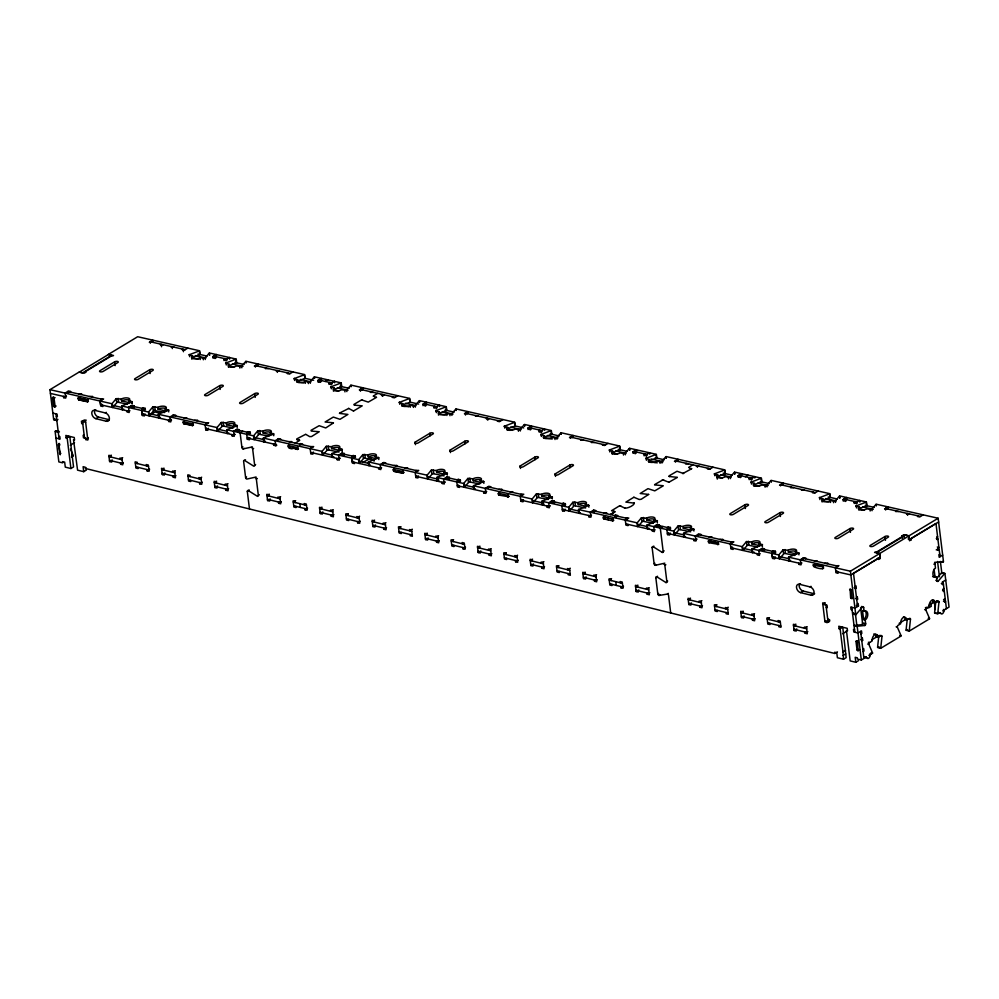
<?xml version="1.0" encoding="UTF-8"?>
<svg xmlns="http://www.w3.org/2000/svg" width="999" height="999" viewBox="0 0 999 999"><rect width="100%" height="100%" fill="white"/><g stroke="black" fill="none" stroke-linecap="round" stroke-linejoin="round"><path stroke-width="1.5" d="M850.636 597.939L850.099 588.873L851.185 589.922L852.172 598.751L850.698 598.214L853.196 597.739M339.423 413.386L347.902 414.435L339.985 419.318L333.316 417.07L325.1 422.003L333.304 422.777M353.921 410.764L362.225 405.844L354.433 405.144M662.986 485.989L654.782 490.859L647.976 488.648L640.197 493.494L648.663 494.418M654.557 484.89L662.899 485.689M677.347 477.347L669.08 476.473M691.67 468.618L689.298 468.131M878.833 635.601L877.597 647.115L880.756 647.901L881.992 636.375A1.374 0.849 -76.1 0 0 880.956 635.664L879.782 635.364M907.254 619.118L906.093 629.919L909.252 630.694L910.489 619.168A1.374 0.849 -76.1 0 0 909.465 618.456L906.83 620.042L905.244 619.655A4.833 2.985 -76.1 0 0 903.458 616.858M935.751 601.91L934.589 612.712L937.749 613.498L938.985 601.972A1.374 0.849 -76.1 0 0 937.961 601.248L936.575 600.911M376.411 397.402L368.256 402.11L361.588 399.862L353.933 404.433L354.445 405.144M376.511 397.302L374.175 396.665M683.628 473.526L677.01 471.253L669.08 475.861L669.38 476.573M305.844 434.39L309.678 436.625L311.551 436.551L319.243 431.73L311.313 431.068L311.039 430.319L319.156 425.699L325.736 427.947L333.491 422.902M624.75 508.066C627.772 508.753 635.626 504.57 633.978 502.847M691.583 468.793L682.667 473.613M943.568 599.487L945.266 599.3L944.392 599.825L944.704 602.322L945.578 601.785L943.468 601.273M121.304 399.063L121.553 400.936L128.908 402.597L128.646 400.724A4.833 1.936 -7.8 0 0 128.047 398.039A4.833 1.936 -7.8 0 0 121.304 399.063L116.221 398.638L112.113 403.571L112.637 407.317L117.383 402.135L127.198 404.033M157.867 407.355L158.129 409.228L165.472 410.901L165.222 409.016A4.833 1.936 -7.8 0 0 164.61 406.331A4.833 1.936 -7.8 0 0 157.867 407.355L152.785 406.93L148.689 411.863L149.201 415.609L154.096 410.402L164.61 412.525M192.345 357.355L199.862 354.67L199.35 350.911L189.023 354.832L192.657 355.981A4.833 1.936 -7.8 0 0 193.257 358.678A4.833 1.936 -7.8 0 0 200 357.654L204.995 358.129L209.178 353.147L209.478 355.257M229.545 365.434L236.426 362.962L235.914 359.203L225.587 363.124L229.221 364.285A4.833 1.936 -7.8 0 0 229.82 366.97A4.833 1.936 -7.8 0 0 236.576 365.946L241.258 366.546L245.754 361.438L245.941 362.849M226.336 422.877L226.598 424.762L233.953 426.423L233.691 424.55A4.833 1.936 -7.8 0 0 233.092 421.865A4.833 1.936 -7.8 0 0 226.336 422.877L221.266 422.452L217.158 427.385L217.67 431.143L222.565 425.924L233.092 428.047M262.912 431.168L263.162 433.054L270.517 434.715L270.254 432.842A4.833 1.936 -7.8 0 0 269.655 430.157A4.833 1.936 -7.8 0 0 262.912 431.168L257.829 430.744L253.734 435.676L254.245 439.435L258.991 434.253L268.806 436.151M297.39 381.181L304.907 378.484L304.383 374.737L294.056 378.658L297.69 379.807A4.833 1.936 -7.8 0 0 298.301 382.492A4.833 1.936 -7.8 0 0 305.045 381.481L309.727 382.08L314.223 376.96L314.423 378.371M333.953 389.473L341.471 386.775L340.959 383.029L330.632 386.95L334.265 388.099A4.833 1.936 -7.8 0 0 334.865 390.784A4.833 1.936 -7.8 0 0 341.608 389.772L346.291 390.372L350.799 385.264L350.986 386.663M331.381 446.703L331.643 448.576L338.998 450.249L338.736 448.364A4.833 1.936 -7.8 0 0 338.124 445.679A4.833 1.936 -7.8 0 0 331.381 446.703L326.311 446.278L322.202 451.211L322.714 454.97L327.61 449.75L338.986 452.06M367.957 454.995L368.206 456.868L375.562 458.541L375.299 456.668A4.833 1.936 -7.8 0 0 374.7 453.971A4.833 1.936 -7.8 0 0 367.957 454.995L362.874 454.57L358.766 459.503L359.29 463.261L364.036 458.079L373.851 459.965M401.81 405.232L409.94 402.31L409.428 398.551L399.101 402.472L402.734 403.633A4.833 1.936 -7.8 0 0 403.346 406.318A4.833 1.936 -7.8 0 0 410.089 405.294L414.772 405.894L419.268 400.786L419.468 402.197M438.998 413.299L446.516 410.601L446.004 406.855L435.676 410.764L439.31 411.925A4.833 1.936 -7.8 0 0 439.91 414.61A4.833 1.936 -7.8 0 0 446.653 413.586L451.336 414.185L455.831 409.078L456.031 410.489M436.426 470.529L436.688 472.402L444.031 474.063L443.781 472.19A4.833 1.936 -7.8 0 0 443.169 469.505A4.833 1.936 -7.8 0 0 436.426 470.529L431.343 470.104L427.247 475.037L427.759 478.783L432.654 473.576L444.031 475.886M472.989 478.821L473.251 480.694L480.606 482.355L480.344 480.482A4.833 1.936 -7.8 0 0 479.745 477.797A4.833 1.936 -7.8 0 0 472.989 478.821L467.919 478.396L463.811 483.329L464.323 487.075L469.218 481.868L479.745 483.978M506.843 429.046L514.985 426.136L514.473 422.377L504.145 426.298L507.779 427.447A4.833 1.936 -7.8 0 0 508.379 430.132A4.833 1.936 -7.8 0 0 515.134 429.12L519.817 429.72L524.313 424.612L524.5 426.011M544.043 437.112L551.56 434.428L551.036 430.669L540.709 434.59L544.343 435.739A4.833 1.936 -7.8 0 0 544.954 438.436A4.833 1.936 -7.8 0 0 551.698 437.412L556.256 438.049L560.876 432.904L561.076 434.303M541.458 494.343L541.708 496.216L549.063 497.889L548.801 496.003A4.833 1.936 -7.8 0 0 548.201 493.319A4.833 1.936 -7.8 0 0 541.458 494.343L536.376 493.918L532.267 498.851L532.792 502.597L537.674 497.39L548.201 499.512M578.021 502.634L578.284 504.507L585.626 506.181L585.377 504.295A4.833 1.936 -7.8 0 0 584.765 501.61A4.833 1.936 -7.8 0 0 578.021 502.634L572.939 502.21L568.843 507.142L569.355 510.901L574.25 505.681L585.626 507.992M613.124 452.422L620.017 449.95L619.505 446.191L609.178 450.112L612.812 451.273A4.833 1.936 -7.8 0 0 613.411 453.958A4.833 1.936 -7.8 0 0 620.154 452.934L624.712 453.571L629.333 448.426L629.557 450.074M649.063 460.939L656.58 458.241L656.068 454.483L645.741 458.404L649.375 459.565A4.833 1.936 -7.8 0 0 649.974 462.25A4.833 1.936 -7.8 0 0 656.73 461.226L661.413 461.825L665.908 456.718L666.096 458.129M646.515 518.169L646.765 520.042L654.12 521.703L653.858 519.83A4.833 1.936 -7.8 0 0 653.259 517.145A4.833 1.936 -7.8 0 0 646.515 518.169L641.433 517.744L637.325 522.677L637.849 526.423L642.732 521.216L653.259 523.326M683.079 526.461L683.341 528.334L690.684 530.007L690.434 528.121A4.833 1.936 -7.8 0 0 689.822 525.437A4.833 1.936 -7.8 0 0 683.079 526.461L677.996 526.036L673.9 530.968L674.412 534.715L679.308 529.507L690.684 531.818M717.557 476.461L725.074 473.776L724.562 470.017L714.235 473.938L717.869 475.087A4.833 1.936 -7.8 0 0 718.468 477.784A4.833 1.936 -7.8 0 0 725.212 476.76L730.207 477.235L734.39 472.252L734.652 474.125M753.496 484.977L761.638 482.067L761.126 478.309L750.798 482.23L754.432 483.391A4.833 1.936 -7.8 0 0 755.032 486.076A4.833 1.936 -7.8 0 0 761.787 485.052L766.47 485.651L770.966 480.544L771.153 481.955M751.548 541.982L751.81 543.868L759.165 545.529L758.903 543.656A4.833 1.936 -7.8 0 0 758.303 540.971A4.833 1.936 -7.8 0 0 751.548 541.982L746.478 541.558L742.369 546.49L742.881 550.249L747.639 545.067L757.454 546.965M788.124 550.274L788.373 552.16L795.728 553.821L795.466 551.947A4.833 1.936 -7.8 0 0 794.867 549.263A4.833 1.936 -7.8 0 0 788.124 550.274L783.041 549.85L778.945 554.782L779.457 558.541L784.34 553.334L794.867 555.444M822.602 500.287L830.119 497.589L829.595 493.843L819.267 497.764L822.901 498.913A4.833 1.936 -7.8 0 0 823.513 501.598A4.833 1.936 -7.8 0 0 830.256 500.586L835.251 501.048L839.435 496.066L839.697 497.952M858.541 508.803L866.682 505.881L866.17 502.135L855.843 506.056L859.477 507.205A4.833 1.936 -7.8 0 0 860.077 509.89A4.833 1.936 -7.8 0 0 866.82 508.878L871.503 509.478L876.011 504.37L876.198 505.769M54.758 418.593L53.921 419.568L57.08 420.342L57.917 419.368M853.683 612.799L852.846 613.761L856.006 614.547L862.636 606.768A1.374 0.849 -76.1 0 1 863.66 607.492L864.123 611.226A4.833 2.985 -76.1 0 1 867.731 613.736A4.833 2.985 -76.1 0 1 865.196 619.954L865.658 623.701A1.374 0.849 -76.1 0 1 864.934 625.474L857.442 626.223L854.282 625.449L861.775 624.687L864.934 625.474M936.538 578.621L941.508 572.789L944.667 573.563L938.036 581.343L936.662 581.006M677.197 477.51L668.905 482.242M654.82 484.49L662.861 479.87L668.831 482.255M373.539 395.879L377.734 393.344M688.711 467.32L692.856 464.81M339.697 413.024L348.763 408.416M123.726 409.103L122.465 409.553L121.953 405.794L132.28 401.885L128.646 400.724M333.803 456.743L332.555 457.192L332.043 453.446L342.37 449.525L338.736 448.364M543.881 504.383L542.619 504.832L542.107 501.086L552.435 497.165L548.801 496.003M753.97 552.035L752.722 552.484L752.21 548.726L762.537 544.805L758.903 543.656M299.413 440.621L295.267 443.119M56.843 420.542L53.684 419.767L49.95 389.672L79.196 372.028L84.278 373.176L86.026 372.115L84.977 371.878L110.714 356.343L113.511 355.532L108.441 354.37L137.675 336.725L199.638 350.774L200.15 354.52M53.846 397.103L52.522 397.889L53.584 406.393L55.045 407.117L53.546 406.206M55.095 397.689L52.522 397.852L53.047 397.14L54.008 397.914L55.132 406.593L56.119 406.006M114.635 361.85L100.025 370.679A2.073 0.837 -7.8 0 0 100.275 371.828A2.073 0.837 -7.8 0 0 103.172 371.391L117.795 362.562A2.073 0.837 -7.8 0 0 117.532 361.413A2.073 0.837 -7.8 0 0 114.635 361.85L115.16 365.609M69.83 391.995L70.704 391.471L68.606 390.996L65.047 393.107L65.734 398.114L63.636 397.627L63.461 396.378M152.298 342.22L149.313 342.27L152.822 340.159L152.947 341.371M63.636 397.627L66.259 396.041M66.483 396.341L65.609 396.865L50.45 393.431M78.759 394.031L81.731 393.968L80.857 394.505M163.324 344.717L160.34 344.78L161.226 344.243L161.563 346.753M78.434 397.952L87.338 399.987L88.049 401.548L78.546 399.787L77.835 398.226L79.421 397.365M78.684 399.825L79.683 399.238M89.61 396.491L92.582 396.428L91.708 396.965M174.176 347.177L171.204 347.24L172.078 346.703L172.328 348.589M87.263 399.962L87.487 401.823L78.734 399.837L78.484 397.964L87.238 399.95L88.337 399.25M87.437 401.823L88.424 401.223M100.637 398.988L103.609 398.938L100.062 401.036L100.737 406.044L102.847 406.518L102.672 405.269M149.65 369.792L135.027 378.621A2.073 0.837 -7.8 0 0 135.29 379.77A2.073 0.837 -7.8 0 0 138.174 379.333L152.797 370.504A2.073 0.837 -7.8 0 0 152.535 369.355A2.073 0.837 -7.8 0 0 149.65 369.792L150.162 373.539M187.837 348.089L184.328 350.212L182.23 349.737L183.104 349.213L183.441 351.71M100.1 401.049L100.624 404.807L101.711 404.145M109.316 419.73A4.595 3.072 58.9 0 1 109.003 419.667L106.369 421.266L95.842 418.656A4.595 3.072 58.9 0 1 91.821 413.636A4.595 3.072 58.9 0 1 94.818 410.352L95.804 409.752M84.815 419.992L82.48 421.403L84.515 438.024M86.164 420.079L83.529 421.665L83.379 420.417L85.477 420.941L87.825 440.059L85.727 439.535L85.564 438.286M95.842 418.656L98.476 417.07L109.003 419.667M94.818 410.352L105.345 412.949L106.344 412.35M86.039 467.594L86.351 470.092L83.716 471.678L77.572 470.154L73.514 439.747L74.563 439.997L74.251 437.512L65.834 435.427L66.134 437.924L68.769 436.338M66.134 437.924L69.818 436.588L73.551 466.933L70.917 468.519L65.285 467.132L64.673 462.137L62.562 461.625L62.712 462.862L58.854 461.913L55.107 431.343L58.267 432.117M59.416 443.943L58.267 444.642C63.412 471.316 56.768 435.689 59.853 445.03M126.923 410.764L127.098 412.025L129.196 412.5L128.509 407.492L131.144 405.906L144.268 408.878L144.443 410.139M213.861 358.004L213.611 356.131L216.234 354.533L216.458 355.956M128.546 407.505L132.055 405.382L134.153 405.856L134.341 407.267M212.949 358.067L212.762 356.668L216.271 354.545M134.153 405.856L133.279 406.393L133.504 408.029M212.762 356.668L215.747 356.606L215.934 358.017M70.255 445.229L74.525 442.644M129.932 410.726L129.058 411.251L100.624 404.807M85.727 439.535L88.349 437.949M87.45 438.936L88.337 438.399M145.367 409.765L145.18 408.366L143.082 407.879L142.208 408.416L142.432 410.052M223.988 360.577L223.788 359.165L224.663 358.629L224.862 360.04M145.18 408.366L141.633 410.477L142.32 415.472L144.418 415.946L144.256 414.697M223.788 359.165L225.886 359.64L229.395 357.517M71.466 456.993L73.314 455.881L72.128 455.581M141.671 410.477L142.183 414.235L143.057 413.698M142.32 415.472L144.955 413.886M149.925 415.072L155.045 411.975L159.253 413.024L161.014 411.963L159.952 411.7M219.68 385.676L205.057 394.493A2.073 0.837 -7.8 0 0 205.319 395.654A2.073 0.837 -7.8 0 0 208.217 395.217L222.839 386.388A2.073 0.837 -7.8 0 0 222.577 385.239A2.073 0.837 -7.8 0 0 219.68 385.676L220.192 389.423M168.506 420.204L168.669 421.453L170.779 421.928L170.092 416.92L173.651 414.822L175.749 415.297L174.875 415.821M257.342 366.046L254.358 366.096L257.867 363.973L257.992 365.184M111.339 455.157L109.003 456.568L122.165 459.815M168.669 421.453L171.304 419.867M142.183 414.235L170.654 420.691L171.528 420.154M111.114 457.08L110.951 455.831L108.854 455.319L109.615 461.55L112.25 459.965M183.804 417.844L186.776 417.794L185.901 418.319M266.258 368.069L265.384 368.594L268.369 368.544M122.69 457.704L120.067 459.29L119.905 458.042L122.015 458.566L122.777 464.797L120.679 464.285L120.517 463.037M184.465 421.178L182.842 422.127L183.591 423.601L193.132 425.212L192.37 423.813L183.529 421.79L183.779 423.663L192.532 425.649L193.469 425.05M183.729 423.651L184.715 423.052M120.679 464.285L123.302 462.687M194.655 420.304L197.627 420.254L196.753 420.779M279.221 371.004L276.236 371.054L277.123 370.529L277.372 372.402M192.233 423.763L193.381 423.064M205.682 422.814L208.654 422.752L205.095 424.862L205.782 429.87L207.879 430.344L207.717 429.095M288.149 373.027L287.262 373.564L289.373 374.038L292.882 371.915M254.695 393.606L240.072 402.435A2.073 0.837 -7.8 0 0 240.334 403.584A2.073 0.837 -7.8 0 0 243.219 403.146L257.842 394.33A2.073 0.837 -7.8 0 0 257.58 393.169A2.073 0.837 -7.8 0 0 254.695 393.606L255.207 397.365M206.543 428.096L205.657 428.621L234.103 435.077L234.977 434.54M205.782 429.87L208.416 428.271M146.853 469.53L147.003 470.779L149.638 469.193M163.998 468.144L161.663 469.567L174.825 472.814M239.385 431.093L239.198 429.682L237.088 429.208L233.554 431.318L234.241 436.313L232.13 435.839L231.968 434.59M318.032 382.13L317.807 380.482L321.316 378.359L321.541 380.232M163.761 470.079L163.611 468.831L161.501 468.319L162.275 474.55L164.897 472.964M239.198 429.682L238.311 430.207L238.574 432.092M317.807 380.482L320.779 380.432L320.979 381.843M232.13 435.839L234.765 434.253M175.349 470.704L172.715 472.29L172.565 471.041L174.675 471.565L175.437 477.797L173.327 477.272L173.177 476.036M242.745 431.218L240.11 432.804L241.92 447.465A1.374 0.924 58.9 0 0 243.032 448.926L252.435 446.89M325.212 381.431L327.847 379.845M250.412 433.591L250.225 432.18L248.127 431.705L247.24 432.23L247.502 434.115M329.021 384.39L328.833 382.979L329.707 382.455L329.932 384.091M173.327 477.272L175.961 475.686M250.225 432.18L246.678 434.29L247.365 439.298L249.463 439.772L249.3 438.524M328.833 382.979L330.931 383.466L334.44 381.343M248.326 437.387L247.228 438.049L275.637 444.493M247.365 439.298L250 437.712M241.92 447.452L242.907 446.853M243.119 448.963L244.106 448.364M201.673 477.197L199.038 478.796L198.888 477.547L200.999 478.059L201.761 484.303L199.65 483.778L199.5 482.529M256.131 477.023L246.815 479.083A1.374 0.924 58.9 0 1 245.617 477.584L243.619 461.376A1.374 0.924 58.9 0 1 244.53 460.389L253.746 466.183A1.374 0.924 58.9 0 0 254.645 465.197L252.66 449.001L253.646 448.401M199.65 483.778L202.285 482.192M244.53 460.389L245.517 459.79M279.857 439.635L280.731 439.098L278.634 438.623L275.125 440.746L275.824 445.754L273.714 445.279L273.551 444.018M362.325 389.847L359.34 389.91L362.862 387.787L363.037 389.011M273.714 445.279L275.687 444.08M216.658 481.143L214.31 482.567L227.472 485.814M275.824 445.754L276.81 445.154M288.786 441.658L291.758 441.595L290.884 442.132M371.253 391.87L370.379 392.407L373.351 392.357M216.421 483.079L216.271 481.83L214.161 481.318L214.922 487.549L217.557 485.964M254.645 465.197L255.632 464.61M289.51 445.005C285.352 445.666 290.484 450.099 293.157 448.464L292.882 446.59M228.009 483.703L225.374 485.289L225.225 484.04L227.322 484.565L228.084 490.796L225.986 490.272L225.836 489.035M288.773 447.477L298.164 449.113L297.34 447.602L288.449 445.579L288.773 447.477L289.76 446.878M245.617 477.584L246.603 476.985M225.986 490.272L228.621 488.686M301.748 444.592L302.622 444.068L300.524 443.593L299.65 444.118L299.837 445.529M384.215 394.817L381.231 394.867L382.118 394.343L382.355 396.103M298.264 446.99L297.277 447.589L297.527 449.463L295.342 448.963M382.53 396.116L383.354 395.616M297.527 449.463L298.514 448.863M249.463 508.966L247.327 491.483A1.374 0.924 58.9 0 1 248.127 490.497L257.442 496.316A1.374 0.924 58.9 0 0 258.341 495.329L256.356 479.12L257.342 478.521M310.677 446.615L313.649 446.565L310.14 448.688L310.826 453.683L312.924 454.158L312.762 452.909M393.144 396.84L392.257 397.365L394.368 397.839L397.877 395.729M248.227 490.509L249.213 489.922M247.327 491.483L248.314 490.896M310.826 453.683L313.461 452.097M258.341 495.329L259.328 494.73M269.305 494.143L266.97 495.554L280.132 498.813M344.468 455.144L344.243 453.496L342.133 453.022L338.599 455.132L339.285 460.139L337.175 459.665L337.013 458.416M423.039 405.706L422.852 404.308L426.361 402.185L426.548 403.596M344.243 453.496L343.356 454.033L343.644 456.143M422.852 404.308L425.824 404.258L426.024 405.656M269.081 496.078L268.918 494.83L266.82 494.318L267.582 500.549L270.217 498.963M337.175 459.665L339.81 458.079M340.022 458.366L339.136 458.903L310.652 452.435M280.657 496.703L278.022 498.289L277.872 497.04L279.982 497.564L280.744 503.796L278.634 503.271L278.484 502.035M355.457 457.405L355.269 456.006L353.159 455.532L352.285 456.056L352.547 457.929M434.066 408.216L433.878 406.805L434.752 406.281L434.94 407.679M354.333 462.337L354.508 463.598L352.41 463.111L351.723 458.116L355.269 456.006M433.878 406.805L435.976 407.28L439.485 405.169M278.634 503.271L281.268 501.685M351.76 458.116L352.272 461.875L353.147 461.351M295.642 500.649L293.294 502.06L306.456 505.307M362.487 462.512L370.13 458.641M415.147 442.145L429.77 433.316A2.073 0.837 -7.8 0 1 432.654 432.879A2.073 0.837 -7.8 0 1 432.917 434.028L418.294 442.857A2.073 0.837 -7.8 0 1 415.409 443.294A2.073 0.837 -7.8 0 1 415.147 442.145L415.484 444.642M304.807 508.528L304.97 509.777L307.605 508.191M384.952 463.461L385.839 462.937L383.728 462.462L380.182 464.56L380.856 469.567L378.758 469.093L378.584 467.844M467.42 413.686L464.448 413.736L467.957 411.625L468.069 412.824M381.618 467.807L380.744 468.331L352.272 461.875M321.965 507.142L319.63 508.553L332.792 511.813M393.881 465.484L396.865 465.434L395.979 465.971M476.348 415.709L475.474 416.233L478.446 416.183M321.728 509.078L321.578 507.829L319.468 507.317L320.242 513.548L322.864 511.95M394.555 468.818L392.932 469.767L393.743 471.278L403.221 472.852L402.46 471.453L393.606 469.43L393.868 471.303L402.622 473.289L404.158 472.365M393.818 471.291L394.805 470.704M333.316 509.702L330.681 511.288L330.532 510.039L332.63 510.564L333.404 516.795L331.293 516.271L331.144 515.022M404.732 467.957L407.717 467.894L406.843 468.431M489.298 418.643L486.326 418.706L487.2 418.169L487.562 420.092L488.399 419.443M402.31 471.403L403.296 470.816M331.293 516.271L333.928 514.685M415.759 470.454L418.743 470.404L415.184 472.502L415.871 477.51L417.969 477.984L417.794 476.735M498.226 420.666L497.352 421.203L499.45 421.678L502.959 419.555M450.149 450.087L464.772 441.258A2.073 0.837 -7.8 0 1 467.669 440.821A2.073 0.837 -7.8 0 1 467.932 441.97L453.309 450.799A2.073 0.837 -7.8 0 1 450.412 451.236A2.073 0.837 -7.8 0 1 450.149 450.087L450.499 452.584M348.289 513.648L345.954 515.059L359.116 518.306M416.62 475.736L415.746 476.273L444.18 482.717L445.067 482.192M415.871 477.51L418.506 475.924M359.64 516.196L357.005 517.782L356.855 516.545L358.966 517.057L359.727 523.289L357.617 522.777L357.467 521.528M357.617 522.777L360.252 521.191M374.613 520.142L372.277 521.553L385.439 524.812M449.5 478.971L449.275 477.322L447.177 476.848L443.631 478.958L444.318 483.966L442.22 483.479L442.045 482.23M528.084 429.533L527.884 428.121L531.393 426.011L531.593 427.41M449.275 477.322L448.401 477.847L448.601 479.258M527.884 428.121L530.869 428.072L531.056 429.483M442.22 483.479L444.855 481.893M374.388 522.077L374.238 520.829L372.127 520.304L372.889 526.548L375.524 524.95M385.964 522.702L383.341 524.288L383.179 523.039L385.289 523.563L386.051 529.795L383.953 529.27L383.791 528.021M460.502 481.231L460.302 479.82L458.204 479.345L457.33 479.882L457.517 481.281M539.11 432.03L538.923 430.631L539.797 430.094L540.047 431.98M460.302 479.82L456.768 481.93L457.455 486.938L459.552 487.412L459.378 486.163M538.923 430.631L541.021 431.106L544.53 428.983L544.717 430.394M383.953 529.27L386.576 527.684M458.404 485.039L457.317 485.701L485.776 492.157L486.663 491.62M400.949 526.648L398.601 528.059L411.775 531.306M412.3 529.195L409.665 530.781L409.515 529.545L411.613 530.057L412.387 536.288L410.277 535.776L410.127 534.527M520.192 465.959L534.815 457.142A2.073 0.837 -7.8 0 1 537.699 456.705A2.073 0.837 -7.8 0 1 537.962 457.854L523.339 466.683A2.073 0.837 -7.8 0 1 520.454 467.12A2.073 0.837 -7.8 0 1 520.192 465.959L520.529 468.469M489.997 487.287L490.871 486.75L488.773 486.276L485.214 488.386L485.901 493.394L483.803 492.919L483.628 491.658M572.464 437.512L569.492 437.562L573.001 435.439L573.114 436.65M483.803 492.919L486.438 491.321M498.926 489.31L501.91 489.26L501.023 489.785M581.393 439.535L580.519 440.059L583.491 440.01M427.272 533.141L424.937 534.552L438.099 537.799M499.587 492.644L498.002 493.518L498.713 495.067L508.266 496.678L507.504 495.279L498.651 493.256L498.913 495.129L499.85 494.517M427.035 535.077L426.885 533.828L424.787 533.304L425.549 539.547L428.184 537.949M509.777 491.77L512.762 491.72L511.875 492.245M592.245 441.995L591.371 442.52L594.343 442.47M438.623 535.701L435.989 537.287L435.839 536.038L437.949 536.563L438.711 542.794L436.6 542.27L436.451 541.021M507.355 495.229L508.341 494.63M507.504 495.279L507.667 497.115L508.928 496.316M507.667 497.115L508.978 496.316M436.6 542.27L439.235 540.684M520.804 494.268L523.788 494.218L520.229 496.328L520.916 501.323L523.014 501.81L522.839 500.549M603.271 444.493L602.397 445.017L604.495 445.504L608.004 443.381M555.194 473.901L569.817 465.072A2.073 0.837 -7.8 0 1 572.714 464.635A2.073 0.837 -7.8 0 1 572.964 465.796L558.354 474.612A2.073 0.837 -7.8 0 1 555.456 475.049A2.073 0.837 -7.8 0 1 555.194 473.901L555.544 476.398M453.596 539.647L451.261 541.058L464.423 544.305M521.665 499.562L520.791 500.087L549.213 506.53L550.087 506.006M520.916 501.323L523.538 499.737M462.774 547.527L462.937 548.776L465.559 547.177M554.557 503.021L554.308 501.136L552.21 500.661L548.676 502.784L549.363 507.779L547.265 507.305L547.09 506.056M633.104 453.346L632.916 451.948L636.425 449.825L636.613 451.236M479.932 546.141L477.584 547.552L490.759 550.799M554.308 501.136L553.434 501.673L553.621 503.071M632.916 451.948L635.901 451.885L636.088 453.296M547.265 507.305L549.9 505.719M479.695 548.076L479.545 546.828L477.435 546.303L478.196 552.534L480.831 550.948M565.521 505.044L565.334 503.646L563.236 503.171L562.362 503.696L562.549 505.107M644.143 455.856L643.943 454.445L644.817 453.921L645.017 455.319M565.334 503.646L561.813 505.756L562.499 510.764L564.597 511.238L564.423 509.989M643.943 454.445L646.041 454.92L649.55 452.797L649.75 454.208M491.283 548.701L488.648 550.287L488.499 549.038L490.596 549.562L491.371 555.794L489.26 555.269L489.11 554.02M563.211 508.978L562.337 509.515L590.746 515.959M562.499 510.764L565.122 509.165M489.26 555.269L491.895 553.683M506.256 552.647L503.921 554.058L517.082 557.305M517.607 555.194L514.972 556.78L514.822 555.531L516.933 556.056L517.694 562.287L515.584 561.775L515.434 560.526M594.967 511.088L595.841 510.564L593.743 510.089L590.234 512.2L590.946 517.22L588.848 516.733L588.673 515.484M677.434 461.313L674.462 461.363L677.996 459.253L678.159 460.477M588.848 516.733L591.483 515.147M515.584 561.775L518.219 560.177M603.896 513.111L606.88 513.061L605.993 513.586M686.363 463.336L685.489 463.861L688.461 463.811M633.89 497.24L625.874 502.11L634.377 503.159M532.579 559.14L530.244 560.551L543.406 563.798M604.632 516.471C602.11 516.096 603.009 520.329 604.894 518.344M532.355 561.076L532.192 559.827L530.094 559.303L530.856 565.534L533.491 563.948M616.87 516.058L617.744 515.534L615.646 515.047L614.772 515.584L614.959 516.995M699.337 466.283L696.365 466.333L697.24 465.796L697.427 467.207M613.386 518.456L612.399 519.043L603.621 517.057L603.883 518.931L612.936 520.929L612.399 519.055L612.649 520.929L613.811 520.229M543.931 561.688L541.308 563.286L541.146 562.037L543.256 562.549L544.018 568.793L541.92 568.269L541.758 567.02M541.92 568.269L544.542 566.683M625.799 518.081L628.783 518.031L625.274 520.142L625.961 525.149L628.059 525.624L627.884 524.375M708.266 468.306L707.392 468.831L709.49 469.305L712.999 467.195M558.916 565.634L556.568 567.057L569.73 570.304M570.267 568.194L567.632 569.78L567.482 568.531L569.58 569.055L570.354 575.287L568.244 574.762L568.094 573.526M659.652 527.072L659.365 524.962L657.267 524.487L653.721 526.598L654.407 531.605L652.31 531.131L652.135 529.87M738.161 477.172L737.974 475.774L741.483 473.651L741.683 475.062M659.365 524.962L658.491 525.499L658.678 526.898M737.974 475.774L740.958 475.711L741.146 477.122M655.144 529.832L654.27 530.357L625.786 523.901M585.239 572.14L582.904 573.551L596.066 576.798M662.924 526.498L660.289 528.084L663.161 551.448A1.374 0.924 58.9 0 1 662.25 552.422L653.034 546.628A1.374 0.924 58.9 0 0 652.135 547.614L654.12 563.823A1.374 0.924 58.9 0 0 655.332 565.322L664.81 563.161M745.379 476.723L748.014 475.124M670.579 528.871L670.391 527.472L668.294 526.985L667.419 527.522L667.607 528.921M749.2 479.682L749 478.271L749.874 477.734L750.074 479.145M585.002 574.075L584.852 572.827L582.742 572.302L583.516 578.533L586.138 576.947M669.467 533.803L669.642 535.052L667.532 534.577L666.857 529.582L669.48 527.984L669.655 529.245M739.073 477.11L738.823 475.237L751.947 478.209L754.582 476.623L754.807 478.034M666.882 529.582L670.391 527.472M749 478.271L751.098 478.746L754.607 476.623M596.59 574.687L593.955 576.286L593.806 575.037L595.916 575.549L596.678 581.793L594.567 581.268L594.417 580.019M668.269 532.804L667.394 533.341L695.866 539.797L696.74 539.26M667.532 534.577L670.167 532.991M594.567 581.268L597.202 579.682M653.196 546.528L653.858 546.128M652.135 547.614L653.121 547.015M611.563 578.633L609.228 580.044L622.389 583.304M663.161 551.448L664.148 550.861M662.25 552.422L663.249 551.835M744.892 504.782L730.269 513.611A2.073 0.837 -7.8 0 0 730.531 514.76A2.073 0.837 -7.8 0 0 733.428 514.323L748.051 505.494A2.073 0.837 -7.8 0 0 747.789 504.345A2.073 0.837 -7.8 0 0 744.892 504.782L745.404 508.528M783.079 483.079L779.57 485.202L782.554 485.152M700.087 534.927L700.961 534.403L698.863 533.928L695.304 536.026L695.991 541.033L693.893 540.559L693.718 539.31M654.283 563.723L654.944 563.324M693.893 540.559L696.79 539.023M655.332 565.322L656.318 564.722M620.741 586.525L620.891 587.762L623.526 586.176M709.015 536.95L711.987 536.9L711.113 537.425M791.47 487.175L790.596 487.699L793.581 487.649M670.704 612.961L668.568 595.479A1.374 0.924 58.9 0 0 667.557 594.043L659.028 595.454A1.374 0.924 58.9 0 1 657.817 593.943L655.831 577.734A1.374 0.924 58.9 0 1 656.73 576.748L665.958 582.554A1.374 0.924 58.9 0 0 666.857 581.568L664.859 565.359L665.846 564.76M718.855 544.055L717.707 544.742L717.494 542.882L708.616 540.871L717.519 542.894L718.356 544.318L708.803 542.707L708.066 541.233L709.677 540.284M637.899 585.139L635.551 586.55L648.713 589.797M709.939 542.157L708.953 542.757L708.741 540.896M656.892 576.648L657.554 576.261M655.831 577.734L656.818 577.147M719.867 539.41L722.839 539.36L721.965 539.885M802.334 489.635L801.448 490.159L804.432 490.109M637.662 587.075L637.512 585.826L635.401 585.302L636.163 591.533L638.798 589.947M717.444 542.869L718.431 542.27M649.25 587.687L646.615 589.285L646.465 588.036L648.563 588.548L649.325 594.78L647.227 594.268L647.077 593.019M730.893 541.92L733.865 541.858L730.319 543.968L730.993 548.975L733.104 549.45L732.929 548.201M813.361 492.132L812.474 492.669L814.585 493.144L818.094 491.021M779.907 512.712L765.284 521.54A2.073 0.837 -7.8 0 0 765.546 522.689A2.073 0.837 -7.8 0 0 768.431 522.252L783.054 513.436A2.073 0.837 -7.8 0 0 782.791 512.275A2.073 0.837 -7.8 0 0 779.907 512.712L780.419 516.471M667.02 581.468L667.682 581.068M665.958 582.554L666.945 581.955M647.227 594.268L649.862 592.682M732.192 546.94L730.868 547.727L759.315 554.183L760.189 553.646M657.991 593.843L658.641 593.443M659.028 595.454L660.014 594.855M667.519 593.881L668.343 593.381M764.597 550.199L764.41 548.788L762.299 548.314L758.765 550.424L759.452 555.419L757.354 554.944L757.18 553.696M843.206 500.998L843.019 499.587L846.528 497.477L846.752 499.113M764.41 548.788L763.523 549.313L763.748 550.961M843.019 499.587L845.991 499.537L846.19 500.949M690.546 598.139L688.211 599.55L701.373 602.797M775.624 552.697L775.436 551.286L773.338 550.811L772.452 551.336L772.677 552.984M854.232 503.496L854.045 502.085L854.919 501.56L855.119 502.972M774.512 557.629L774.675 558.878L772.577 558.404L771.89 553.396L775.436 551.286M854.045 502.085L856.143 502.572L859.652 500.449L859.877 502.085M690.321 600.062L690.159 598.826L688.061 598.301L688.823 604.532L691.458 602.946M771.927 553.409L772.439 557.155L773.313 556.63M701.897 600.686L699.263 602.272L699.113 601.036L701.223 601.548L701.985 607.779L699.874 607.267L699.725 606.018M772.577 558.404L775.212 556.818M699.874 607.267L702.509 605.681M716.882 604.632L714.535 606.043L727.697 609.303M849.937 528.596L835.314 537.425A2.073 0.837 -7.8 0 0 835.576 538.573A2.073 0.837 -7.8 0 0 838.461 538.136L853.084 529.32A2.073 0.837 -7.8 0 0 852.834 528.159A2.073 0.837 -7.8 0 0 849.937 528.596L850.449 532.355M837.986 566.196L802.984 558.266L800.349 559.852L801.036 564.86L798.938 564.385L798.763 563.124M885.651 510.014L885.451 508.479L888.074 506.893L888.248 508.116M800.399 559.865L803.908 557.742L806.006 558.216L805.132 558.753M888.123 506.905L884.615 509.028L887.587 508.966M728.221 607.192L725.599 608.778L725.436 607.529L727.547 608.054L728.308 614.285L726.211 613.761L726.048 612.512M798.938 564.385L801.56 562.787M801.785 563.086L800.911 563.611L772.439 557.155M814.048 560.776L817.032 560.726L816.158 561.251M896.515 510.988L895.641 511.525L898.613 511.476M822.789 568.581L822.527 566.695C799.237 563.548 827.359 564.135 822.739 568.568C822.165 569.555 808.803 566.745 814.722 564.11M814.972 565.983L813.985 566.583L813.773 564.71M743.206 611.138L740.871 612.549L754.033 615.796M824.912 563.236L827.884 563.186L827.01 563.711M909.477 513.936L906.493 513.986L907.367 513.449L907.629 515.334M822.489 566.695L823.638 565.996M742.969 613.061L742.819 611.825L740.709 611.301L741.483 617.532L744.105 615.946M822.739 568.568L823.725 567.969M814.647 593.718A4.595 3.072 58.9 0 1 813.698 593.631L811.076 595.229L800.536 592.619A4.595 3.072 58.9 0 1 796.515 587.599A4.595 3.072 58.9 0 1 799.525 584.315L800.511 583.716M754.557 613.686L751.922 615.272L751.772 614.035L753.87 614.547L754.645 620.779L752.534 620.267L752.384 619.018M835.938 565.734L838.91 565.684L835.364 567.794L836.038 572.789L838.136 573.264L837.974 572.015M918.393 515.959L917.519 516.483L919.617 516.958L923.126 514.847M884.952 536.538L870.329 545.367A2.073 0.837 -7.8 0 0 870.579 546.515A2.073 0.837 -7.8 0 0 873.476 546.078L888.099 537.25A2.073 0.837 -7.8 0 0 887.836 536.101A2.073 0.837 -7.8 0 0 884.952 536.538L885.464 540.297M752.534 620.267L755.169 618.668M800.536 592.619L803.171 591.033L813.698 593.631M799.525 584.315L810.052 586.913L811.038 586.313M837.012 570.891L835.913 571.553L850.911 574.949L880.156 557.305L879.644 553.546L876.485 552.659L905.731 535.002L908.89 535.789L909.502 540.771L911.25 539.71L911.1 538.461L935.963 523.464L940.047 556.705M902.397 538.311L902.06 535.801L903.808 534.752L908.89 535.901L909.402 539.647L938.648 522.002L938.136 518.244L876.21 504.208L876.41 505.606M769.53 617.632L767.195 619.043L780.356 622.29M788.998 560.914L788.486 557.155L850.399 571.203L938.136 518.244M902.06 535.801L903.108 536.038L877.372 551.573L874.575 552.397L879.644 553.546L880.256 558.429L878.508 559.477L878.346 558.241L853.496 573.239L857.579 606.48M825.149 602.759L822.801 604.17L827.022 605.207L827.322 607.704L826.273 607.442M855.094 586.326L855.981 585.801L856.28 588.286L855.406 588.823M937.561 536.55L936.687 537.075L937 539.572L937.874 539.035L936.288 538.648M795.853 624.138L793.518 625.549L806.68 628.796M795.629 626.061L795.479 624.825L793.368 624.3L794.13 630.531L796.765 628.945M807.204 626.685L804.582 628.271L804.42 627.022L806.53 627.547L807.292 633.778L805.194 633.266L805.032 632.017M856.43 597.127L857.304 596.603L857.604 599.1L856.73 599.625M936.213 549.85L939.197 549.85L937.087 549.325M805.194 633.266L807.816 631.668M857.267 603.983L858.141 603.458L858.453 605.956L854.944 608.066L850.736 607.03L851.036 609.527L852.085 609.777M939.734 554.208L938.86 554.732L939.16 557.23L942.669 555.107M827.11 622.552L829.744 620.966L829.582 619.717L826.96 621.303L827.11 622.552L824.999 622.04L822.652 602.921L824.762 603.433L824.912 604.682M858.441 660.689L855.806 662.275L850.174 660.888L846.453 630.556L847.514 630.819L847.202 628.321L838.773 626.236L839.085 628.733L841.72 627.147M839.085 628.733L842.769 627.409L846.153 657.654L843.531 659.24L837.387 657.729L836.775 652.747L834.664 652.222L834.814 653.471L85.365 468.456L85.202 467.207L83.104 466.695L83.716 471.678M842.607 633.728L846.403 631.443M945.728 580.044L942.219 582.167L942.532 584.652L943.406 584.128L941.308 583.603M860.938 633.903L861.825 633.378L861.513 630.881L858.004 633.004L853.795 631.967L853.483 629.47L854.545 629.732M834.814 653.471L837.449 651.885M857.641 640.584L855.993 641.57L857.042 650.024L858.104 651.036L857.554 641.87L856.081 641.046L857.567 641.957M861.475 638.274L862.349 637.737L862.661 640.234L861.787 640.759M943.943 588.486L943.068 589.023L943.368 591.508L944.255 590.983L942.569 590.222M843.531 659.24L842.944 651.847L845.579 650.262M843.069 655.506L845.703 653.92M875.661 636.163L877.085 635.314M932.654 601.76L933.366 601.336M871.84 639.822L876.747 636.863L878.333 637.25L880.956 635.664M899.112 623.364L905.244 619.655M928.833 605.419L933.74 602.447L935.326 602.847L937.961 601.248M858.004 649.288L857.017 649.887L859.577 649.675M871.353 652.572L872.539 652.859L868.83 644.318A1.374 0.849 -76.1 0 1 869.555 642.544L872.189 640.958A4.833 2.985 -76.1 0 1 874.724 634.74A4.833 2.985 -76.1 0 1 878.333 637.25M928.346 618.156L929.532 618.456L925.823 609.914A1.374 0.849 -76.1 0 1 926.548 608.141L929.182 606.555A4.833 2.985 -76.1 0 1 931.717 600.337A4.833 2.985 -76.1 0 1 935.326 602.847M862.799 649.075L863.685 648.538L863.985 651.036L863.111 651.573M878.87 646.728L877.597 647.502L880.756 648.276L901.11 635.988L899.924 635.701M907.367 629.532L906.093 630.294L909.252 631.081L929.607 618.793L928.421 618.493M855.806 662.275L855.194 657.292L857.304 657.817L857.454 659.053L861.325 660.014L865.808 657.305A1.374 0.849 -76.1 0 1 866.732 657.629A2.76 1.698 -76.1 0 0 868.581 658.291A2.76 1.698 -76.1 0 0 870.029 655.644A1.374 0.849 -76.1 0 1 870.766 654.308L872.614 653.196L871.228 652.846M934.589 613.099L937.749 613.873L939.609 612.762A1.374 0.849 -76.1 0 1 940.534 613.086A2.76 1.698 -76.1 0 0 942.394 613.748A2.76 1.698 -76.1 0 0 943.843 611.088A1.374 0.849 -76.1 0 1 944.567 609.752L949.05 607.055L944.917 573.364L941.757 572.589M241.571 366.421L241.845 367.782M346.603 390.234L346.89 391.596M639.422 499.525L641.246 499.25L648.638 494.418M619.268 505.981L611.55 510.726L614.86 511.675L613.935 511.263M662.237 480.032L663.623 479.845M160.29 417.395L159.041 417.844L158.529 414.098L168.856 410.177L165.222 409.016M228.759 432.929L227.51 433.379L226.998 429.62L237.325 425.699L233.691 424.55M265.334 441.221L264.086 441.67L263.561 437.912L273.888 433.991L270.254 432.842M370.379 465.034L369.118 465.484L368.606 461.738L378.933 457.817L375.299 456.668M438.848 480.569L437.599 481.019L437.087 477.26L447.415 473.339L443.781 472.19M475.412 488.861L474.163 489.31L473.651 485.551L483.978 481.63L480.344 480.482M580.444 512.674L579.195 513.124L578.683 509.378L589.01 505.457L585.377 504.295M648.938 528.209L647.677 528.658L647.165 524.9L657.492 520.991L653.858 519.83M685.501 536.5L684.253 536.95L683.741 533.204L694.068 529.283L690.434 528.121M790.546 560.327L789.297 560.776L788.773 557.017L799.1 553.096L795.466 551.947M361.738 399.825L362.375 399.725M633.865 497.24L639.073 499.425M353.771 410.789L353.309 410.801M58.641 430.919L55.357 431.243L59.453 431.93M934.564 562.35L943.231 561.888L942.045 561.6M297.265 439.76L299.725 440.234L298.826 439.797M305.582 434.34L296.753 438.936L297.003 439.722M620.704 505.794L619.929 505.806L624.912 508.129M348.626 408.391L353.022 410.776M239.723 366.658L239.91 368.069M344.767 390.484L344.955 391.895M449.812 414.31L450 415.709M554.845 438.124L555.044 439.535M185.152 349.675L150.15 341.733L150.35 343.256M213.611 356.131L226.736 359.103L226.91 360.352M290.197 373.489L255.195 365.559L255.394 367.083M395.242 397.315L360.227 389.373L360.489 391.208M500.287 421.141L465.272 413.199L465.522 415.035M605.332 444.955L570.317 437.013L570.479 438.236M710.364 468.781L675.361 460.839L675.524 462.062M815.409 492.594L780.406 484.665L780.569 485.876M885.451 508.479L920.454 516.421M197.977 354.033L207.068 356.094M235.015 362.425L244.106 364.498M304.533 378.196L313.636 380.257M340.06 386.251L349.151 388.311M409.578 402.023L418.668 404.083M445.104 410.077L454.195 412.137M514.622 425.836L523.713 427.897M550.137 433.891L559.24 435.951M618.156 449.313L627.247 451.373M655.182 457.717L664.285 459.777M723.189 473.139L732.292 475.199M760.227 481.53L769.317 483.603M828.233 496.953L837.337 499.025M865.271 505.357L874.362 507.417M195.342 355.619L205.956 358.029M232.38 364.023L242.994 366.421M300.387 379.445L311.001 381.843M337.425 387.837L348.039 390.247M405.432 403.259L416.046 405.669M442.47 411.663L453.071 414.073M510.477 427.085L521.091 429.495M547.514 435.477L558.116 437.887M615.521 450.911L626.123 453.309M651.036 458.966L663.161 461.713M720.566 474.725L731.168 477.135M757.592 483.129L768.206 485.526M825.599 498.551L836.213 500.949M862.636 506.943L873.251 509.353M191.796 359.165A4.833 1.936 -7.8 0 1 192.907 357.867L198.789 359.203M228.446 367.17A4.833 1.936 -7.8 0 1 229.47 366.158L233.891 367.157M297.227 382.255A4.833 1.936 -7.8 0 1 297.952 381.68L303.833 383.017M333.429 391.133A4.833 1.936 -7.8 0 1 334.515 389.972L338.936 390.984M402.135 406.218A4.833 1.936 -7.8 0 1 402.997 405.507L408.878 406.843M438.449 415.109A4.833 1.936 -7.8 0 1 439.56 413.798L445.442 415.134M507.18 430.045A4.833 1.936 -7.8 0 1 508.041 429.333L512.45 430.332M544.03 438.049A4.833 1.936 -7.8 0 1 544.605 437.624L550.486 438.948M612.112 454.008A4.833 1.936 -7.8 0 1 613.061 453.146L617.469 454.145M648.9 462.013A4.833 1.936 -7.8 0 1 649.637 461.438L655.506 462.774M717.082 477.984A4.833 1.936 -7.8 0 1 718.119 476.973L722.527 477.972M753.833 485.976A4.833 1.936 -7.8 0 1 754.695 485.264L759.103 486.263M822.077 501.948A4.833 1.936 -7.8 0 1 823.164 500.786L829.045 502.122M858.778 509.952A4.833 1.936 -7.8 0 1 859.727 509.078L864.147 510.089M102.685 399.45L67.682 391.508L67.845 392.732M207.73 423.276L172.727 415.334L172.889 416.558M312.774 447.09L277.772 439.16L277.934 440.372M417.819 470.916L382.804 462.974L382.979 464.198M522.864 494.742L487.849 486.8L488.024 488.024M627.909 518.556L592.894 510.614L593.056 511.838M669.48 527.984L656.355 525.012L656.618 526.885M732.941 542.382L697.939 534.44L698.101 535.664M49.95 389.672L111.913 403.733L112.425 407.48M112.875 405.394L121.978 407.467M149.912 413.798L159.003 415.859M217.919 429.22L227.023 431.281M254.957 437.624L264.048 439.685M322.964 453.047L332.055 455.107M360.002 461.438L369.093 463.499M428.009 476.86L438.623 479.27M465.047 485.264L474.138 487.325M533.054 500.686L543.668 503.096M570.092 509.078L579.183 511.151M638.099 524.5L647.19 526.573M675.124 532.904L684.228 534.964M743.144 548.326L752.235 550.387M780.169 556.73L789.272 558.791M908.091 538.936L911.25 539.71M937.312 546.965L938.898 547.352L938.011 547.877L938.323 550.374M942.307 561.5L943.493 561.788L938.61 521.99M933.84 564.123L935.014 564.423L935.476 568.156A4.833 2.985 -76.1 0 0 932.941 574.375A4.833 2.985 -76.1 0 0 936.55 576.885L937.012 580.619A1.374 0.849 -76.1 0 0 938.036 581.343M878.146 557.904L880.256 558.429M932.591 576.498A4.833 2.985 -76.1 0 0 934.977 576.498L936.55 576.885M935.826 580.332L937.012 580.619M936.612 601.386L938.985 601.972M943.381 609.465L944.567 609.765M854.182 587.774L856.28 588.286M942.656 610.801L943.843 611.088M926.16 607.267L928.62 607.879L931.255 606.293L930.793 602.547M925.361 607.842L926.548 608.141M849.612 589.635L851.198 590.022M938.423 612.462L940.534 613.086M924.637 609.627L925.823 609.914M855.506 598.576L857.604 599.1M861.45 606.48L862.636 606.768M856.343 605.431L858.453 605.956M861.687 607.005L863.66 607.492M908.516 618.681L910.489 619.168M865.196 619.954L863.623 619.567L862.549 610.839L864.123 611.226M52.86 413.087L57.08 414.123L57.38 416.62L56.331 416.358M85.639 422.19L81.419 421.141L81.731 423.638L82.78 423.901M852.609 613.973L855.768 614.747L850.399 571.203M896.14 626.823L897.327 627.122L901.036 635.651L899.849 635.364M860.626 607.729L862.499 622.914L865.658 623.701M84.216 435.539L83.154 435.277L83.466 437.762L87.675 438.811M827.696 619.08L828.758 619.33L829.058 621.828L824.849 620.791M854.02 625.536L857.179 626.323L861.325 660.014M879.819 635.839L881.992 636.375M58.779 436.301L59.828 436.563L60.14 439.061L55.919 438.024M860.551 639.71L862.661 640.234M868.368 642.245L869.555 642.544M135.327 463.061L148.501 466.308M187.987 476.061L201.149 479.308M867.644 644.03L868.83 644.318M109.465 460.302L122.627 463.548M135.789 466.808L148.951 470.054M162.113 473.301L175.287 476.548M188.449 479.807L201.611 483.054M214.773 486.301L227.934 489.547M267.432 499.3L280.594 502.547M293.756 505.794L306.918 509.053M320.08 512.3L333.241 515.546M346.416 518.793L359.578 522.052M372.739 525.299L385.901 528.546M399.063 531.793L412.225 535.039M425.399 538.299L438.561 541.545M451.723 544.792L464.885 548.039M478.046 551.298L491.208 554.545M504.37 557.792L517.544 561.038M530.706 564.298L543.868 567.544M557.03 570.791L570.192 574.038M583.354 577.285L596.528 580.544M609.69 583.791L622.852 587.037M636.013 590.284L649.175 593.543M688.673 603.284L701.835 606.543M714.997 609.79L728.159 613.036M741.32 616.283L754.482 619.53M767.657 622.789L780.818 626.036M793.98 629.283L807.142 632.529M109.615 461.55L111.726 462.075L111.563 460.826M147.003 470.779L149.113 471.303L148.339 465.072L146.241 464.547L146.391 465.796M162.275 474.55L164.373 475.074L164.223 473.826M214.922 487.549L217.033 488.061L216.883 486.825M267.582 500.549L269.693 501.061L269.53 499.825M304.97 509.777L307.068 510.289L306.306 504.058L304.195 503.546L304.358 504.782M320.242 513.548L322.34 514.06L322.19 512.812M372.889 526.548L375 527.06L374.85 525.811M425.549 539.547L427.647 540.059L427.497 538.811M462.937 548.776L465.034 549.288L464.273 543.056L462.162 542.532L462.325 543.781M478.196 552.534L480.307 553.059L480.157 551.81M530.856 565.534L532.966 566.058L532.804 564.81M583.516 578.533L585.614 579.058L585.464 577.809M620.891 587.762L623.001 588.286L622.24 582.055L620.129 581.53L620.279 582.779M636.163 591.533L638.274 592.057L638.124 590.809M688.823 604.532L690.933 605.057L690.771 603.808M741.483 617.532L743.581 618.056L743.431 616.808M794.13 630.531L796.24 631.056L796.091 629.807M72.04 455.244L73.227 455.544L71.379 451.273M59.291 452.959L60.864 453.346M869.58 654.02L870.766 654.308M868.855 655.344L870.042 655.644M864.622 657.017L865.808 657.305M864.56 657.105L866.732 657.642M378.459 457.38L378.821 459.552M273.414 433.554L273.776 435.726M168.369 409.727L168.731 411.913M402.385 471.428L402.622 473.289M192.295 423.788L192.532 425.649M370.592 458.778L374.213 461.038M70.454 449.138L70.917 450.199M903.808 534.752L904.157 537.25M871.902 509.303L872.102 510.701M869.979 509.59L870.166 511.001M866.982 505.744L866.458 501.998L839.647 495.916L839.934 498.026M859.477 507.205L859.727 509.078M857.167 503.284L856.992 502.035L843.868 499.05L844.118 500.924M856.143 502.572L856.343 503.971M856.155 505.719L856.518 507.904M845.117 500.062L845.304 501.473M835.339 500.998L835.526 502.41M833.403 501.298L833.603 502.697M830.406 497.452L829.894 493.693L771.166 480.382L771.365 481.793M830.256 500.586L830.519 502.46M822.901 498.913L823.164 500.786M819.58 497.427L819.942 499.612M802.984 558.266L803.146 559.477M798.626 552.659L798.988 554.832M783.041 483.066L783.204 484.29M784.964 549.562L785.489 553.321M783.041 549.85L783.553 553.608M779.245 558.703L778.733 554.944L751.91 548.863L752.434 552.622M766.857 485.477L767.057 486.888M774.7 553.059L774.525 551.81L761.4 548.826L761.575 550.087M764.934 485.764L765.122 487.175M773.338 550.811L773.526 552.222M761.937 481.93L761.425 478.171L734.602 472.09L734.864 473.963M754.432 483.391L754.695 485.264M762.225 545.129L762.424 546.54M762.05 544.368L762.274 546.003M762.299 548.314L762.524 549.949M751.947 478.209L752.122 479.458M751.098 478.746L751.298 480.157M751.111 481.905L751.473 484.078M740.072 476.248L740.271 477.647M748.401 541.271L748.913 545.029M746.478 541.558L746.99 545.317M742.682 550.412L742.17 546.653L683.441 533.341L683.953 537.087M730.294 477.185L730.481 478.596M728.371 477.472L728.558 478.883M725.361 473.626L724.849 469.88L666.108 456.555L666.308 457.967M717.869 475.087L718.119 476.973M714.71 474.375L714.909 475.786M714.535 473.613L714.735 475.012M693.581 528.833L693.943 531.018M679.932 525.749L680.444 529.495M677.996 526.036L678.508 529.782M674.2 534.877L673.688 531.131L646.877 525.049L647.389 528.796M661.8 461.65L662 463.061M659.877 461.938L660.064 463.349M668.294 526.985L668.481 528.396M656.88 458.104L656.368 454.345L629.545 448.264L629.807 450.137M656.73 461.226L656.98 463.099M649.375 459.565L649.637 461.438M657.017 520.541L657.379 522.727M657.267 524.487L657.454 525.899M647.077 455.644L646.902 454.383L633.778 451.411L633.99 452.972M646.041 454.92L646.241 456.331M646.053 458.079L646.415 460.252M635.014 452.422L635.214 453.833M643.356 517.445L643.868 521.203M641.433 517.744L641.945 521.49M637.637 526.585L637.125 522.839L578.384 509.515L578.896 513.274M625.237 453.359L625.424 454.77M623.314 453.646L623.501 455.057M620.304 449.812L619.792 446.053L561.088 432.742L561.276 434.153M612.812 451.273L613.061 453.146M609.477 449.787L609.852 451.96M615.646 515.047L615.996 517.557M608.004 518.044L608.279 519.93M593.743 510.089L594.093 512.587M588.523 505.019L588.886 507.192M569.817 465.072L570.167 467.582M574.875 501.923L575.387 505.669M572.939 502.21L573.451 505.969M569.143 511.051L568.631 507.305L541.82 501.223L542.332 504.97M556.78 437.837L556.967 439.235M564.61 505.419L564.435 504.17L551.311 501.186L551.485 502.447M563.236 503.171L563.486 505.044M551.848 434.278L551.336 430.532L524.512 424.45L524.737 426.086M551.698 437.412L551.96 439.285M544.343 435.739L544.605 437.624M552.122 497.49L552.322 498.901M551.96 496.728L552.147 498.126M552.21 500.661L552.397 502.072M542.032 431.818L541.858 430.569L528.733 427.584L528.946 429.158M541.021 431.106L541.208 432.505M541.021 434.265L541.383 436.438M534.815 457.142L535.152 459.64M529.994 428.608L530.182 430.007M538.299 493.631L538.811 497.377M536.376 493.918L536.888 497.664M532.579 502.759L532.067 499.013L473.351 485.701L473.876 489.448M520.204 429.545L520.404 430.944M518.281 429.832L518.469 431.243M515.284 425.986L514.772 422.24L456.043 408.916L456.231 410.327M507.779 427.447L508.041 429.333M504.632 426.735L504.82 428.146M504.458 425.974L504.645 427.372M483.491 481.193L483.866 483.366M464.772 441.258L465.122 443.756M469.842 478.096L470.354 481.855M467.919 478.396L468.431 482.142M464.123 487.237L463.611 483.491L436.788 477.41L437.3 481.156M451.735 414.011L451.923 415.422M459.565 481.593L459.403 480.344L446.266 477.372L446.441 478.621M458.204 479.345L458.429 480.994M446.803 410.464L446.291 406.705L419.48 400.624L419.667 402.035M446.653 413.586L446.915 415.472M439.448 405.157L439.672 406.568M439.31 411.925L439.56 413.798M446.928 472.902L447.29 475.074M447.177 476.848L447.377 478.259M436.988 407.992L436.825 406.743L423.688 403.771L423.863 405.02M435.976 407.28L436.163 408.691M435.976 410.439L436.351 412.612M429.77 433.316L430.107 435.814M424.95 404.782L425.137 406.193M433.279 469.805L433.791 473.563M431.343 470.104L431.855 473.851M427.547 478.946L427.035 475.199L368.319 461.875L368.831 465.634M415.172 405.719L415.359 407.13M413.236 406.006L413.436 407.417M410.239 402.172L409.727 398.414L350.999 385.102L351.198 386.501M410.089 405.294L410.352 407.167M402.734 403.633L402.997 405.507M399.413 402.147L399.775 404.32M364.797 454.283L365.309 458.029M362.874 454.57L363.386 458.329M359.078 463.424L358.566 459.665L331.743 453.583L332.255 457.342M354.52 457.779L354.358 456.531L341.221 453.546L341.396 454.795M353.159 455.532L353.359 456.93M341.77 386.638L341.246 382.892L314.435 376.81L314.623 378.209M334.415 381.331L334.64 382.754M334.265 388.099L334.515 389.972M342.058 449.85L342.257 451.261M341.883 449.088L342.145 450.961M342.133 453.022L342.332 454.433M331.943 384.178L331.78 382.929L318.644 379.945L318.943 382.13M330.931 383.466L331.131 384.865M330.944 386.613L331.306 388.798M319.905 380.956L320.092 382.367M328.234 445.991L328.746 449.737M326.311 446.278L326.823 450.037M322.515 455.119L321.99 451.373L263.274 438.049L263.786 441.808M310.127 381.893L310.314 383.304M308.192 382.192L308.391 383.591M305.195 378.346L304.683 374.588L245.954 361.276L246.154 362.687M305.045 381.481L305.307 383.354M297.69 379.807L297.952 381.68M294.543 379.096L294.73 380.507M294.368 378.321L294.63 380.207M259.752 430.457L260.277 434.215M257.829 430.744L258.341 434.503M254.033 439.597L253.521 435.839L226.698 429.757L227.223 433.516M249.488 433.953L249.313 432.704L236.189 429.72L236.351 430.981M248.127 431.705L248.314 433.116M236.726 362.812L236.214 359.066L209.39 352.984L209.678 355.095M229.37 357.517L229.62 359.165M229.221 364.285L229.47 366.158M236.838 425.262L237.213 427.435M237.088 429.208L237.35 431.081M225.886 359.64L226.086 361.051M225.899 362.799L226.261 364.972M214.86 357.142L215.06 358.541M223.189 422.165L223.701 425.924M221.266 422.452L221.778 426.211M217.47 431.306L216.958 427.547L158.229 414.235L158.741 417.982M205.082 358.079L205.27 359.49M203.159 358.366L203.346 359.777M200 357.654L200.262 359.528M192.657 355.981L192.907 357.867M189.323 354.508L189.698 356.68M170.142 416.933L170.654 420.691M154.72 406.643L155.232 410.389M152.785 406.93L153.297 410.676M148.988 415.771L148.476 412.025L121.666 405.944L122.178 409.69M143.082 407.879L143.269 409.29M131.968 402.21L132.168 403.621M131.806 401.436L132.03 403.084M132.055 405.382L132.28 407.03M131.144 405.906L131.306 407.155M118.144 398.339L118.656 402.098M116.221 398.638L116.733 402.385M943.106 581.63L946.415 608.641M940.384 561.426L941.895 573.701M937.561 561.488L939.447 576.823M934.077 569.218L934.977 576.498M934.277 601.348L935.276 609.515M860.639 631.418L863.948 658.428M855.481 614.335L856.98 626.61M851.785 607.292L854.844 632.217M840.134 628.995L842.944 651.847M825.961 604.944L828.009 621.565M778.246 621.778L778.096 620.529L780.207 621.053L780.968 627.285L778.858 626.76L778.708 625.511M769.292 619.567L769.143 618.319L767.045 617.794L767.806 624.038L769.917 624.55L769.754 623.301M716.645 606.568L716.495 605.319L714.385 604.795L715.147 611.038L717.257 611.55L717.107 610.302M615.809 581.68L616.271 585.414M611.338 580.569L611.176 579.32L609.078 578.808L609.84 585.039L611.95 585.551L611.788 584.315M558.678 567.569L558.528 566.321L556.418 565.809L557.18 572.04L559.29 572.552L559.14 571.316M506.018 554.57L505.869 553.321L503.758 552.809L504.532 559.04L506.63 559.565L506.481 558.316M453.371 541.57L453.209 540.322L451.111 539.81L451.873 546.041L453.983 546.565L453.833 545.317M400.711 528.571L400.562 527.335L398.451 526.81L399.213 533.041L401.323 533.566L401.173 532.317M348.064 515.571L347.902 514.335L345.804 513.811L346.566 520.042L348.676 520.566L348.514 519.318M299.875 503.683L300.337 507.43M295.404 502.584L295.254 501.336L293.144 500.811L293.906 507.042L296.016 507.567L295.866 506.318M190.097 476.585L189.935 475.337L187.837 474.812L188.599 481.043L190.709 481.568L190.547 480.319M137.437 463.586L137.288 462.337L135.177 461.813L135.939 468.044L138.049 468.568L137.899 467.32M67.195 438.186L70.917 468.519M56.019 413.873L59.078 438.798M376.286 457.967A4.833 1.936 -7.8 0 1 375.562 458.541M368.206 456.868A4.833 1.936 -7.8 0 1 376.148 456.331M331.643 448.576A4.833 1.936 -7.8 0 1 338.386 447.564A4.833 1.936 -7.8 0 1 338.998 450.249M481.331 481.793A4.833 1.936 -7.8 0 1 480.606 482.355M473.251 480.694A4.833 1.936 -7.8 0 1 481.019 480.044M444.767 473.501A4.833 1.936 -7.8 0 1 444.031 474.063M436.688 472.402A4.833 1.936 -7.8 0 1 441.233 471.203A4.833 1.936 -7.8 0 1 444.892 472.09M586.363 505.606A4.833 1.936 -7.8 0 1 585.626 506.181M578.284 504.507A4.833 1.936 -7.8 0 1 586.213 503.958M549.912 497.165A4.833 1.936 -7.8 0 1 549.063 497.889M541.708 496.216A4.833 1.936 -7.8 0 1 546.266 495.029A4.833 1.936 -7.8 0 1 549.925 495.904M717.382 479.07A4.833 1.936 -7.8 0 1 717.157 478.821M691.42 529.433A4.833 1.936 -7.8 0 1 690.684 530.007M683.341 528.334A4.833 1.936 -7.8 0 1 687.886 527.147A4.833 1.936 -7.8 0 1 691.545 528.021M654.845 521.141A4.833 1.936 -7.8 0 1 654.12 521.703M646.765 520.042A4.833 1.936 -7.8 0 1 654.857 519.605M796.69 552.959A4.833 1.936 -7.8 0 1 795.728 553.821M788.373 552.16A4.833 1.936 -7.8 0 1 793.106 550.961A4.833 1.936 -7.8 0 1 796.69 551.96M759.889 544.954A4.833 1.936 -7.8 0 1 759.165 545.529M751.81 543.868A4.833 1.936 -7.8 0 1 759.752 543.319M255.145 477.609A1.374 0.924 58.9 0 1 256.356 479.12M251.448 447.49A1.374 0.924 58.9 0 1 252.66 449.001M663.661 563.861A1.374 0.924 58.9 0 1 664.859 565.359M810.052 586.913A4.595 3.072 58.9 0 1 814.073 591.932A4.595 3.072 58.9 0 1 811.076 595.229M803.171 591.033A4.595 3.072 58.9 0 1 799.812 588.099A4.595 3.072 58.9 0 1 799.45 583.878M166.333 410.177A4.833 1.936 -7.8 0 1 165.472 410.901M158.129 409.228A4.833 1.936 -7.8 0 1 162.675 408.042A4.833 1.936 -7.8 0 1 166.333 408.916M129.633 402.035A4.833 1.936 -7.8 0 1 128.908 402.597M121.553 400.936A4.833 1.936 -7.8 0 1 126.786 399.737A4.833 1.936 -7.8 0 1 130.02 401.148M271.241 434.153A4.833 1.936 -7.8 0 1 270.517 434.715M263.162 433.054A4.833 1.936 -7.8 0 1 271.253 432.617M226.598 424.762A4.833 1.936 -7.8 0 1 231.993 423.564A4.833 1.936 -7.8 0 1 235.065 425.112M234.678 425.849A4.833 1.936 -7.8 0 1 233.953 426.423M105.345 412.949A4.595 3.072 58.9 0 1 109.366 417.969A4.595 3.072 58.9 0 1 106.369 421.266M98.476 417.07A4.595 3.072 58.9 0 1 94.605 410.239M159.79 413.124A4.833 2.985 -76.1 0 1 160.377 411.9M939.347 612.887A2.76 1.698 -76.1 0 1 937.799 612.899M935.014 564.423A1.374 0.849 -76.1 0 1 935.738 562.637M932.417 599.875A4.833 2.985 -76.1 0 1 933.74 602.447M906.83 620.042A4.833 2.985 -76.1 0 0 903.221 617.532A4.833 2.985 -76.1 0 0 900.686 623.751L898.051 625.337A1.374 0.849 -76.1 0 0 897.327 627.122M866.158 656.805A2.76 1.698 -76.1 0 1 864.647 657.729M862.499 622.914A1.374 0.849 -76.1 0 1 861.775 624.687M873.713 634.078A4.833 2.985 -76.1 0 1 876.747 636.863M864.922 610.839A4.833 2.985 -76.1 0 1 866.121 615.209A4.833 2.985 -76.1 0 1 863.623 619.567M862.549 610.839A4.833 2.985 -76.1 0 1 863.673 610.464M373.264 396.228L373.289 396.153M614.735 511.913L610.401 514.585L614.685 511.988M108.491 354.495L79.246 372.152L82.405 372.927L111.651 355.282L108.491 354.495"/></g></svg>
